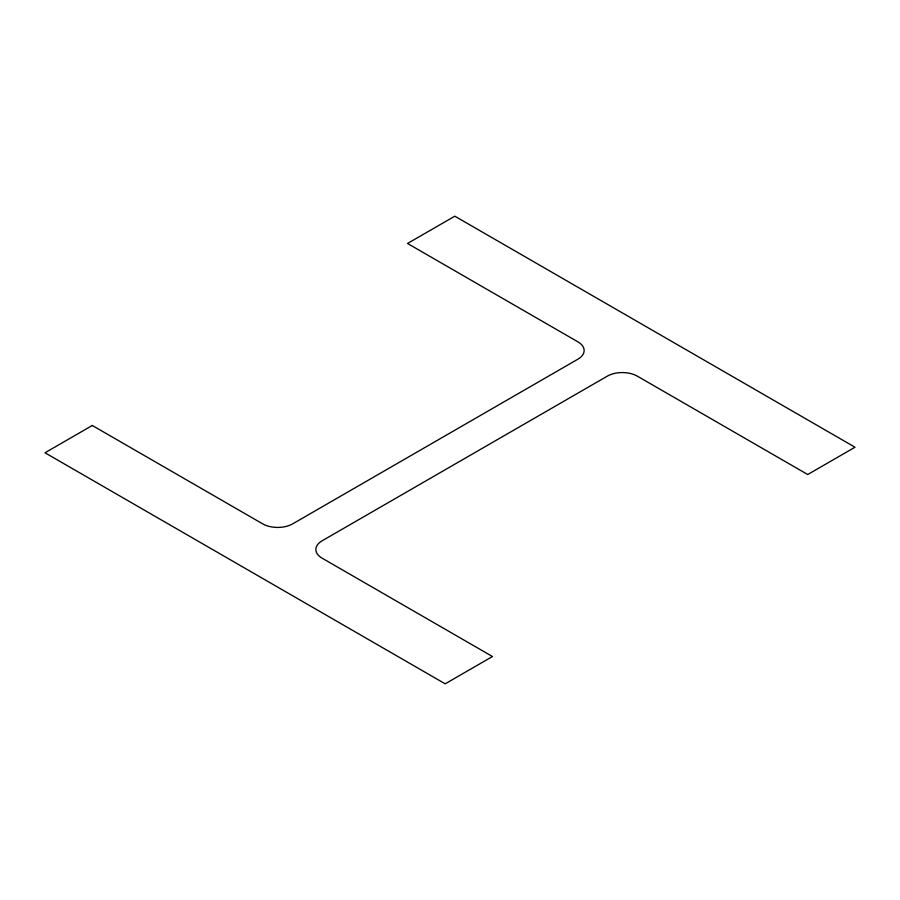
<?xml version="1.0" encoding="UTF-8"?>
<svg xmlns="http://www.w3.org/2000/svg" width="900" height="900" viewBox="0 0 900 900"><rect width="100%" height="100%" fill="white"/><g stroke="black" fill="none" stroke-linecap="round" stroke-linejoin="round"><path stroke-width="1.35" d="M92.284 425.475L45 452.779L445.185 683.82L492.469 656.528L322.088 558.158A21.229 12.251 0 0 1 322.088 540.821L607.309 376.155A21.229 12.251 0 0 1 637.335 376.155L807.716 474.525L855 447.221L454.815 216.18L407.531 243.472L577.913 341.843A21.229 12.251 0 0 1 577.913 359.179L292.691 523.845A21.229 12.251 0 0 1 262.665 523.845L92.284 425.475"/></g></svg>
